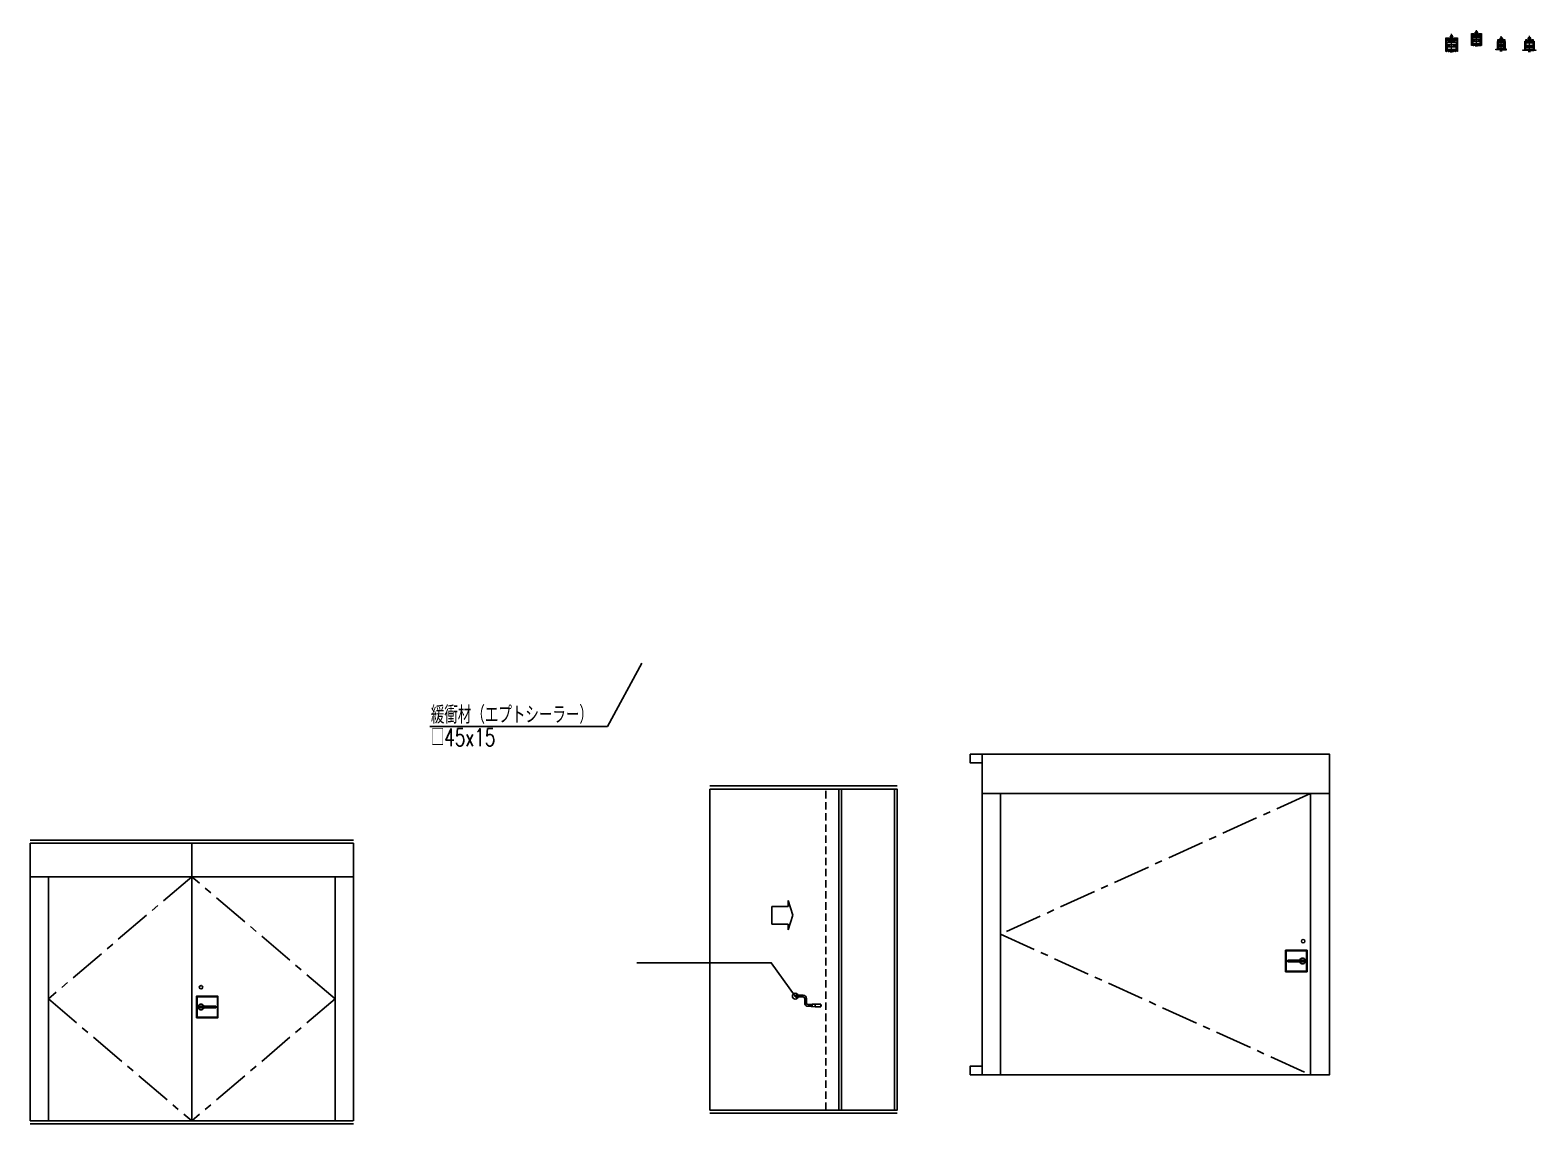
# Model space of a CAD drawing. Header units: millimetres. Extents: x -855187 to 47266, y -116283 to 213088.
# Drawn here: x -125898 to -113014, y -38012 to -28654 of the extents above; entities that cross this region are included whole.
import ezdxf

# ---------------------------------------------------------------- set-up
doc = ezdxf.new("R2010")
doc.units = ezdxf.units.MM
doc.header["$LTSCALE"] = 10
doc.header["$PDMODE"] = 35
doc.header["$PDSIZE"] = 5
doc.linetypes.add('CENTER', pattern=[50.8, 31.75, -6.35, 6.35, -6.35])
doc.linetypes.add('HIDDEN', pattern=[9.525, 6.35, -3.175])
for name, color, linetype in [('_P16_文字', 3, 'Continuous'), ('_P16_製品', 4, 'Continuous'), ('_製品', 4, 'Continuous')]:
    doc.layers.add(name, color=color, linetype=linetype)
doc.styles.add('OKAMURA', font='simplex8.shx', dxfattribs={"width": 0.7, "bigfont": 'BIGFONT.shx'})
doc.dimstyles.new('OKAMURA-050', dxfattribs={"dimscale": 50, "dimtxt": 3, "dimasz": 1, "dimexe": 0, "dimexo": 3, "dimgap": 1, "dimtad": 1, "dimdec": 8, "dimdsep": 46, "dimtxsty": 'OKAMURA', "dimblk1": 'DOT', "dimblk2": 'DOT', "dimsah": 1, "dimcen": 0, "dimclrt": 3, "dimadec": 0, "dimazin": 0, "dimtfac": 1, "dimtdec": 8, "dimtix": 1, "dimtmove": 2, "dimatfit": 3, "dimfxl": 1, "dimtolj": 1, "dimarcsym": 0})

# ---------------------------------------------------------------- blocks, each defined once
blk = doc.blocks.new('*U112')
at = {"layer": '_P16_製品'}
for p, q in [((0, 2426), (2766, 2426)), ((0, 25), (0, 2401)), ((0, 2401), (2766, 2401)), ((1383, 25), (1383, 2401)), ((2766, 2401), (2766, 25)), ((0, 2115), (2766, 2115)), ((156, 2115), (156, 25)), ((2610, 2115), (2610, 25)), ((0, 25), (2765, 25)), ((0, 0), (2766, 0))]:
    blk.add_line(p, q, dxfattribs=at)
at = {"layer": '_P16_製品', "color": 1, "linetype": 'CENTER'}
for p, q in [((1383, 2115), (156, 1070)), ((2610, 1070), (1383, 2115)), ((156, 1070), (1383, 25)), ((2610, 1070), (1383, 25))]:
    blk.add_line(p, q, dxfattribs=at)
at = {"layer": '_P16_製品'}
for points in [[(1423, 908), (1607, 908), (1607, 1092), (1423, 1092)], [(1428, 913), (1602, 913), (1602, 1087), (1428, 1087)]]:
    blk.add_lwpolyline(points, close=True, dxfattribs=at)
blk.add_lwpolyline([(1451, 992), (1587, 992, 0.414214), (1589, 994), (1589, 1006, 0.414214), (1587, 1008), (1451, 1008, 0.414214), (1449, 1006), (1449, 994, 0.414214)], format="xyb", close=True, dxfattribs=at)
blk.add_circle((1462, 1169), 15, dxfattribs=at)
blk.add_arc((1462, 1000), 25, 17.4576, 342.5424, dxfattribs=at)
blk = doc.blocks.new('_DOT')
at = {"color": 0, "linetype": 'ByBlock'}
blk.add_line((-0.5, 0), (-1, 0), dxfattribs=at)
at = {"color": 0, "linetype": 'ByBlock', "const_width": 0.5}
blk.add_lwpolyline([(-0.25, 0, 1), (0.25, 0, 1)], format="xyb", close=True, dxfattribs=at)
blk = doc.blocks.new('A$C4DE83343')
at = {"color": 0, "linetype": 'ByBlock'}
for p, q in [((-91, 171), (-91, 218)), ((-69, 218), (-91, 218)), ((-90, 146), (-91, 171)), ((-91, 171), (-69, 171)), ((-90, 146), (-70, 146)), ((-88, 136), (-88, 146)), ((-71, 145), (-88, 145)), ((-88, 136), (-71, 136)), ((-87, 135), (-86, 136)), ((-87, 109), (-87, 135)), ((-87, 135), (-73, 135)), ((-85, 119), (-85, 136)), ((-84, 119), (-84, 136)), ((-76, 119), (-76, 136)), ((-75, 119), (-75, 136)), ((-73, 135), (-74, 136)), ((-73, 109), (-73, 135)), ((-71, 136), (-71, 146)), ((-70, 146), (-69, 171)), ((-69, 171), (-69, 218)), ((-85, 123), (-84, 122)), ((-85, 123), (-75, 123)), ((-75, 119), (-85, 119)), ((-85, 119), (-80, 116)), ((-76, 122), (-84, 122)), ((-75, 119), (-80, 116)), ((-75, 123), (-76, 122)), ((-21, 95), (-59, 95)), ((-21, 81), (-59, 81)), ((-10, 11), (-9, 12)), ((-10, 8), (-10, 11)), ((-9, 7), (-10, 8)), ((-7, 12), (-9, 12)), ((-9, 12), (-9, 7)), ((-7, 7), (-9, 7)), ((-7, 1), (-7, 67)), ((-6, 0), (-7, 1)), ((7, 1), (-7, 1)), ((6, 0), (7, 1)), ((7, 1), (7, 67)), ((7, 12), (9, 12)), ((7, 7), (9, 7)), ((9, 12), (9, 7)), ((10, 11), (9, 12)), ((9, 7), (10, 8)), ((10, 8), (10, 11)), ((-6, 0), (6, 0))]:
    blk.add_line(p, q, dxfattribs=at)
for radius in [1.5, 1]:
    blk.add_circle((0, 12), radius, dxfattribs=at)
for centre, radius, start, end in [((-80, 199), 22, 60.0002, 120), ((-59, 109), 28, 180, 270), ((-59, 109), 14, 180, 270), ((-21, 67), 28, 0, 90), ((-21, 67), 14, 0, 90)]:
    blk.add_arc(centre, radius, start, end, dxfattribs=at)
blk = doc.blocks.new('*U89')
at = {"color": 6}
blk.add_lwpolyline([(1127, 2770), (1104, 2770), (1104, 25), (1127, 25), (1127, 2770)], close=True, dxfattribs=at)
at = {"layer": '_P16_文字'}
blk.add_lwpolyline([(732, 1000), (526, 1286), (-624, 1286)], dxfattribs=at)
at = {"layer": '_P16_製品'}
for p, q in [((0, 25), (0, 2770)), ((0, 25), (0, 2770)), ((1127, 2770), (1127, 25)), ((672, 1817), (711, 1692)), ((672, 1767), (672, 1817)), ((672, 1767), (672, 1817)), ((531, 1617), (531, 1767)), ((531, 1767), (672, 1767)), ((711, 1692), (672, 1567)), ((531, 1617), (672, 1617)), ((672, 1617), (672, 1567)), ((1605, 0), (0, 0))]:
    blk.add_line(p, q, dxfattribs=at)
at = {"layer": '_P16_製品', "linetype": 'HIDDEN'}
blk.add_line((994, 25), (994, 2770), dxfattribs=at)
at = {"layer": '_P16_製品'}
for points in [[(0, 2770), (1127, 2770)], [(0, 25), (1227, 25)]]:
    blk.add_lwpolyline(points, dxfattribs=at)
blk.add_lwpolyline([(1605, 2770), (1127, 2770), (1127, 25), (1605, 25)], close=True, dxfattribs=at)
at = {"layer": '_P16_製品', "color": 2}
blk.add_lwpolyline([(1582, 2770), (1605, 2770), (1605, 25), (1582, 25), (1582, 2770)], close=True, dxfattribs=at)
at = {"layer": '_P16_製品'}
blk.add_circle((732, 1000), 25, dxfattribs=at)
at = {"layer": '_製品'}
blk.add_line((0, 2800), (1605, 2800), dxfattribs=at)
at = {"layer": '_P16_製品', "xscale": -1, "rotation": 270}
blk.add_blockref('A$C4DE83343', (732, 1000), dxfattribs=at)
blk = doc.blocks.new('*U253')
at = {"color": 0, "linetype": 'ByBlock'}
for p, q in [((-10, 13), (-10, 6)), ((10, 6), (-10, 6)), ((7, 14), (-7, 14)), ((-5, 18), (-4, 20)), ((-5, 18), (5, 18)), ((-5, 18), (-5, 14)), ((-5, 13), (-5, 6)), ((-5, 6), (-5, -2)), ((-4, 14), (-4, 20)), ((4, 20), (-4, 20)), ((-4, -2), (-4, 6)), ((4, 20), (5, 18)), ((4, 20), (4, 14)), ((4, 6), (4, -2)), ((5, 18), (5, 14)), ((5, 13), (5, 6)), ((5, 6), (5, -2)), ((10, 13), (10, 6)), ((-5, -2), (-7, -3)), ((-7, -4), (-7, -3)), ((-5, -2), (5, -2)), ((-2, -2), (0, -3)), ((2, -2), (0, -3)), ((0, -4), (0, -3)), ((5, -2), (7, -3)), ((7, -4), (7, -3))]:
    blk.add_line(p, q, dxfattribs=at)
at = {"color": 1, "linetype": 'ByBlock', "lineweight": 15}
blk.add_line((0, -90), (0, 30), dxfattribs=at)
at = {"color": 0, "linetype": 'ByBlock', "lineweight": 15}
for p, q in [((-40, -100), (-41, -100)), ((-40, -100), (-40, -100)), ((-40, -100), (-40, -100)), ((-39, -100), (-40, -100)), ((-38, -100), (-39, -100)), ((-37, -100), (-38, -100)), ((-38, -100), (-38, -100)), ((-38, -100), (-38, -100)), ((-36, -100), (-37, -100)), ((-36, -90), (-18, -90)), ((-36, -96), (-36, -90)), ((-36, -96), (-18, -96)), ((-36, -100), (-36, -100)), ((-35, -100), (-36, -100)), ((-36, -100), (-36, -100)), ((-34, -100), (-35, -100)), ((-34, -100), (-34, -100)), ((-34, -100), (-34, -100)), ((-33, -100), (-34, -100)), ((-32, -100), (-33, -100)), ((-31, -100), (-32, -100)), ((-32, -100), (-32, -100)), ((-32, -100), (-32, -100)), ((-30, -100), (-31, -100)), ((-30, -100), (-30, -100)), ((-29, -100), (-30, -100)), ((-30, -100), (-30, -100)), ((-28, -100), (-29, -100)), ((-28, -100), (-28, -100)), ((-27, -100), (-28, -100)), ((-28, -100), (-28, -100)), ((-26, -100), (-27, -100)), ((-26, -100), (-26, -100)), ((-25, -100), (-26, -100)), ((-26, -100), (-26, -100)), ((-24, -100), (-25, -100)), ((-24, -100), (-24, -100)), ((-23, -100), (-24, -100)), ((-24, -100), (-24, -100)), ((-22, -100), (-23, -100)), ((-22, -100), (-22, -100)), ((-21, -100), (-22, -100)), ((-22, -100), (-22, -100)), ((-20, -100), (-21, -100)), ((-20, -100), (-20, -100)), ((-19, -100), (-20, -100)), ((-20, -100), (-20, -100)), ((-18, -100), (-19, -100)), ((-18, -100), (-18, -100)), ((-17, -100), (-18, -100)), ((-18, -100), (-18, -100)), ((-18, -96), (-18, -90)), ((-16, -100), (-17, -100)), ((-16, -100), (-16, -100)), ((-15, -100), (-16, -100)), ((-16, -100), (-16, -100)), ((-14, -100), (-15, -100)), ((-14, -100), (-14, -100)), ((-13, -100), (-14, -100)), ((-14, -100), (-14, -100)), ((-13, -100), (-13, -100)), ((-13, -64), (0, -64)), ((-13, -64), (-13, -66)), ((-10, -100), (-12, -100)), ((-12, -100), (-13, -100)), ((-10, -100), (-10, -97)), ((-6, -102), (-6, -103)), ((12, -64), (0, -64)), ((6, -102), (6, -103)), ((12, -64), (12, -66)), ((12, -100), (13, -100)), ((12, -100), (12, -100)), ((13, -100), (14, -100)), ((14, -100), (14, -100)), ((14, -100), (15, -100)), ((14, -100), (14, -100)), ((15, -100), (16, -100)), ((16, -100), (17, -100)), ((16, -100), (16, -100)), ((16, -100), (16, -100)), ((17, -100), (18, -100)), ((18, -100), (18, -100)), ((18, -100), (19, -100)), ((18, -100), (18, -100)), ((19, -100), (20, -100)), ((20, -100), (20, -100)), ((20, -100), (21, -100)), ((20, -100), (20, -100)), ((21, -100), (22, -100)), ((22, -100), (22, -100)), ((22, -100), (23, -100)), ((22, -100), (22, -100)), ((23, -100), (24, -100)), ((24, -100), (25, -100)), ((24, -100), (24, -100)), ((24, -100), (24, -100)), ((25, -100), (26, -100)), ((26, -100), (26, -100)), ((26, -100), (27, -100)), ((26, -100), (26, -100)), ((27, -100), (28, -100)), ((28, -100), (29, -100)), ((28, -100), (28, -100)), ((28, -100), (28, -100)), ((29, -100), (30, -100)), ((30, -100), (30, -100)), ((30, -100), (31, -100)), ((30, -100), (30, -100)), ((31, -100), (32, -100)), ((32, -100), (32, -100)), ((32, -100), (33, -100)), ((32, -100), (32, -100)), ((33, -100), (34, -100)), ((34, -100), (34, -100)), ((34, -100), (34, -100)), ((34, -100), (35, -100)), ((35, -100), (36, -100)), ((36, -100), (36, -100)), ((36, -100), (37, -100)), ((36, -100), (36, -100)), ((37, -100), (38, -100)), ((38, -100), (38, -100)), ((38, -100), (39, -100)), ((38, -100), (38, -100)), ((39, -100), (40, -100)), ((40, -100), (40, -100))]:
    blk.add_line(p, q, dxfattribs=at)
for points in [[(-41, -100, -0.226384), (-41, -100), (-42, -100, -0.414214), (-42, -100), (-42, 0, -0.414214), (-42, 0), (-18, 0), (-18, -4), (-36, -4, 0.414214), (-38, -5), (-38, -15, 0.414214), (-36, -16), (0, -16), (0, -16), (0, -16), (36, -16, 0.414214), (38, -15), (38, -5, 0.414214), (36, -4), (18, -4), (18, 0), (42, 0, -0.414214), (42, 0), (42, -100, -0.414214), (42, -100), (41, -100, -0.226384), (41, -100), (40, -100), (40, -100)], [(-10, -94, 0.57735), (-10, -93), (-10, -92, 0.414214), (-10, -91), (-13, -91, -0.414214), (-13, -91), (-13, -90, 0.383864), (-17, -86), (-36, -84), (-36, -69), (-37, -68), (-37, -61, -0.414214), (-35, -59), (-16, -59, 0.414214), (-15, -59), (-15, -57, 0.414214), (-16, -56), (-35, -56, -0.414214), (-37, -54), (-37, -48), (-36, -47), (-36, -37), (-37, -36), (-37, -24, -0.369911), (-35, -22), (-24, -20), (24, -20), (35, -22, -0.369911), (37, -24), (37, -36), (36, -37), (36, -47), (37, -48), (37, -49, -0.383864), (35, -51), (19, -53, 0.383864), (15, -57), (15, -59, 0.414214), (16, -59), (35, -59, -0.414214), (37, -61), (37, -68), (36, -69), (36, -80), (36, -80), (36, -96), (18, -96), (18, -92, 0.414214), (16, -91), (10, -91, 0.414214), (10, -92), (10, -93, 0.57735), (10, -94)], [(-32, -68), (-32, -83, 0.414214), (-30, -85), (0, -85), (30, -85, 0.414214), (32, -83), (32, -68)], [(-6, -102, -0.116434), (-6, -102), (-6, -90)], [(6, -102, 0.116434), (6, -102), (6, -90)], [(10, -96, 0.57735), (10, -97), (10, -100, 0.414214), (10, -100), (12, -100, 0.226384), (12, -100)]]:
    blk.add_lwpolyline(points, format="xyb", dxfattribs=at)
at = {"color": 0, "linetype": 'ByBlock'}
blk.add_lwpolyline([(-35, -10), (-35, -4), (35, -4), (35, -10)], close=True, dxfattribs=at)
at = {"color": 0, "linetype": 'ByBlock', "lineweight": 15}
for points in [[(32, -34), (26, -32), (0, -32), (-26, -32), (-32, -34)], [(14, -51), (14, -64), (-14, -64), (-14, -51)], [(-10, -96), (-12, -97), (-14, -96), (-14, -94), (-12, -93), (-10, -94)], [(12, -26), (10, -24), (-10, -24), (-12, -26)], [(-12, -32), (-12, -26), (12, -26), (12, -32)], [(-8, -85), (-8, -89), (8, -89), (8, -90), (0, -90), (-8, -90), (-8, -89)], [(-6, -102), (6, -102)], [(-6, -109), (-6, -103)], [(-6, -103), (6, -103)], [(5, -109), (5, -103)], [(8, -85), (8, -89)], [(10, -94), (12, -93), (14, -94), (14, -96), (12, -97), (10, -96)]]:
    blk.add_lwpolyline(points, dxfattribs=at)
blk.add_lwpolyline([(0, -51), (-30, -51, -0.414214), (-32, -49), (-32, -34), (0, -34), (32, -34), (32, -49, -0.414214), (30, -51)], format="xyb", close=True, dxfattribs=at)
blk.add_lwpolyline([(0, -68), (-32, -68), (-26, -66), (0, -66), (26, -66), (32, -68)], close=True, dxfattribs=at)
at = {"color": 0, "linetype": 'ByBlock'}
for centre, radius, start, end in [((-7, 11), 2.83, 29.8172, 149.8269), ((0, 5), 9.21, 57.7935, 122.2065), ((7, 11), 2.83, 29.9951, 150.0048), ((0, 0), 14.6, 221.1121, 318.8879)]:
    blk.add_arc(centre, radius, start, end, dxfattribs=at)
at = {"color": 0, "linetype": 'ByBlock', "lineweight": 15}
for centre, radius, start, end in [((-40, -100), 0.2, 218.9767, 321.0233), ((-39, -100), 0.2, 218.9767, 321.0233), ((-38, -100), 0.2, 218.9767, 321.0233), ((-37, -100), 0.2, 218.9767, 321.0233), ((-36, -100), 0.2, 218.9767, 321.0233), ((-35, -100), 0.2, 218.9767, 321.0233), ((-34, -100), 0.2, 218.9767, 321.0233), ((-33, -100), 0.2, 218.9767, 321.0233), ((-32, -100), 0.2, 218.9767, 321.0233), ((-31, -100), 0.2, 218.9767, 321.0233), ((-30, -100), 0.2, 218.9767, 321.0233), ((-29, -100), 0.2, 218.9767, 321.0233), ((-28, -100), 0.2, 218.9767, 321.0233), ((-27, -100), 0.2, 218.9767, 321.0233), ((-26, -100), 0.2, 218.9767, 321.0233), ((-25, -100), 0.2, 218.9767, 321.0233), ((-24, -100), 0.2, 218.9767, 321.0233), ((-23, -100), 0.2, 218.9767, 321.0233), ((-22, -100), 0.2, 218.9767, 321.0233), ((-21, -100), 0.2, 218.9767, 321.0233), ((-20, -100), 0.2, 218.9767, 321.0233), ((-20, -100), 0.2, 218.9767, 270), ((-19, -100), 0.2, 218.9767, 321.0233), ((-18, -100), 0.2, 218.9767, 321.0233), ((-17, -100), 0.2, 218.9767, 321.0233), ((-17, -100), 0.2, 218.9767, 270), ((-16, -100), 0.2, 218.9767, 321.0233), ((-15, -100), 0.2, 218.9767, 321.0233), ((-14, -100), 0.2, 218.9767, 321.0233), ((-13, -100), 0.2, 218.9767, 270), ((-13, -100), 0.2, 218.9767, 321.0233), ((-12, -100), 0.2, 218.9767, 270), ((-10, -97), 0.3, 0, 120), ((-10, -100), 0.5, 270, 0), ((-6, -104), 1, 0, 26.5651), ((6, -104), 1, 153.4349, 180), ((13, -100), 0.2, 270, 321.0233), ((13, -100), 0.2, 218.9767, 321.0233), ((14, -100), 0.2, 218.9767, 321.0233), ((15, -100), 0.2, 218.9767, 321.0233), ((16, -100), 0.2, 218.9767, 321.0233), ((17, -100), 0.2, 218.9767, 321.0233), ((17, -100), 0.2, 270, 321.0233), ((18, -100), 0.2, 218.9767, 321.0233), ((19, -100), 0.2, 218.9767, 321.0233), ((20, -100), 0.2, 218.9767, 321.0233), ((20, -100), 0.2, 270, 321.0233), ((21, -100), 0.2, 218.9767, 321.0233), ((22, -100), 0.2, 218.9767, 321.0233), ((23, -100), 0.2, 218.9767, 321.0233), ((24, -100), 0.2, 218.9767, 321.0233), ((25, -100), 0.2, 218.9767, 321.0233), ((26, -100), 0.2, 218.9767, 321.0233), ((27, -100), 0.2, 218.9767, 321.0233), ((28, -100), 0.2, 218.9767, 321.0233), ((29, -100), 0.2, 218.9767, 321.0233), ((30, -100), 0.2, 218.9767, 321.0233), ((31, -100), 0.2, 218.9767, 321.0233), ((32, -100), 0.2, 218.9767, 321.0233), ((33, -100), 0.2, 218.9767, 321.0233), ((34, -100), 0.2, 218.9767, 321.0233), ((35, -100), 0.2, 218.9767, 321.0233), ((36, -100), 0.2, 218.9767, 321.0233), ((37, -100), 0.2, 218.9767, 321.0233), ((38, -100), 0.2, 218.9767, 321.0233), ((39, -100), 0.2, 218.9767, 321.0233), ((40, -100), 0.2, 218.9767, 321.0233)]:
    blk.add_arc(centre, radius, start, end, dxfattribs=at)
at = {"color": 1, "linetype": 'ByBlock', "lineweight": 15}
for p in [(0, 0), (0, -90)]:
    blk.add_point(p, dxfattribs=at)
blk = doc.blocks.new('*U251')
at = {"color": 1, "linetype": 'ByBlock', "lineweight": 15}
blk.add_line((0, -90), (0, 30), dxfattribs=at)
at = {"color": 0, "linetype": 'ByBlock', "lineweight": 15}
for points in [[(-5, 13, 0.577407), (-10, 13)], [(5, 13, 0.288697), (-5, 13)], [(10, 13, 0.577407), (5, 13)], [(-38, -95), (-38, -95), (-39, -95, -0.477226), (-39, -95), (-40, -95), (-40, -95, -0.477226), (-40, -95), (-40, -95), (-41, -95, -0.477226), (-41, -95), (-42, -95), (-42, -95, -0.477226), (-42, -95), (-42, -95), (-43, -95, -0.477226), (-43, -95), (-44, -95), (-44, -95, -0.477226), (-44, -95), (-44, -95), (-45, -95, -0.477226), (-45, -95), (-45, -95), (-46, -95, -0.477226), (-46, -95), (-46, -95), (-47, -95, -0.477226), (-47, -95), (-48, -95), (-48, -95, -0.477226), (-48, -95), (-48, -95), (-49, -95, -0.477226), (-49, -95), (-50, -95), (-50, -95, -0.477226), (-50, -95), (-50, -95), (-51, -95, -0.477226), (-51, -95), (-52, -95), (-52, -95, -0.477226), (-52, -95), (-52, -95), (-53, -95, -0.477226), (-53, -95), (-54, -95), (-54, -95, -0.226384), (-54, -95), (-55, -95, -0.414214), (-55, -95), (-55, -90, -0.414214), (-55, -90), (-53, -90, -0.414214), (-52, -90), (-52, -93), (-41, -93, 0.414214), (-40, -92), (-40, -17, -0.414214), (-39, -16), (-34, -16, 0.414214), (-32, -15), (-32, 0, -0.414214), (-32, 0), (-18, 0), (-18, -4), (-25, -4, 0.414214), (-26, -5), (-26, -15, 0.414214), (-25, -16), (0, -16), (0, -16), (0, -16), (25, -16, 0.414214), (26, -15), (26, -5, 0.414214), (25, -4), (18, -4), (18, 0), (32, 0, -0.414214), (32, 0), (32, -15, 0.414214), (34, -16), (39, -16, -0.414214), (40, -17), (40, -93), (52, -93), (52, -90, -0.414214), (53, -90), (55, -90, -0.414214), (55, -90), (55, -95, -0.414214), (55, -95), (54, -95, -0.226384), (54, -95), (54, -95), (53, -95, -0.477226), (53, -95), (52, -95), (52, -95, -0.477226), (52, -95), (52, -95), (51, -95, -0.477226), (51, -95), (50, -95), (50, -95, -0.477226), (50, -95), (50, -95), (49, -95, -0.477226), (49, -95), (48, -95), (48, -95, -0.477226), (48, -95), (48, -95), (47, -95, -0.477226), (47, -95), (46, -95), (46, -95, -0.477226), (46, -95), (46, -95), (45, -95, -0.477226), (45, -95), (44, -95), (44, -95, -0.477226), (44, -95), (44, -95), (43, -95, -0.477226), (43, -95), (42, -95), (42, -95, -0.477226), (42, -95), (42, -95), (41, -95, -0.477226), (41, -95), (40, -95), (40, -95, -0.477226), (40, -95), (40, -95), (39, -95, -0.477226), (39, -95), (38, -95), (38, -95, -0.477226), (38, -95)], [(-37, -95), (-38, -95), (-38, -95, -0.477226), (-38, -95)], [(-36, -95), (-36, -95), (-37, -95, -0.477226), (-37, -95)], [(-35, -95), (-36, -95), (-36, -95, -0.477226), (-36, -95)], [(-34, -95), (-34, -95), (-35, -95, -0.477226), (-35, -95)], [(-10, -89, 0.57735), (-10, -88), (-10, -85, 0.383864), (-10, -85), (-34, -82), (-34, -67), (-34, -66), (-34, -57, -0.414214), (-32, -55), (-16, -55, 0.414214), (-15, -54), (-15, -52, 0.414214), (-16, -52), (-32, -52, -0.414214), (-34, -50), (-34, -46), (-34, -45), (-34, -35), (-34, -34), (-34, -24, -0.369911), (-33, -22), (-22, -20), (22, -20), (33, -22, -0.369911), (34, -24), (34, -34), (34, -35), (34, -45), (34, -46), (34, -47, -0.383864), (33, -49), (19, -51, 0.383864), (15, -55), (15, -57, 0.414214), (16, -57), (32, -57, -0.414214), (34, -59), (34, -66), (34, -67), (34, -78), (36, -80), (36, -91, -0.414214), (35, -92), (18, -92), (18, -86, 0.414214), (16, -85), (10, -85, 0.414214), (10, -86), (10, -88, 0.57735), (10, -89), (12, -88), (14, -89), (14, -91), (12, -92), (10, -91)], [(-33, -95), (-34, -95), (-34, -95, -0.477226), (-34, -95)], [(-32, -95), (-32, -95), (-33, -95, -0.477226), (-33, -95)], [(-32, -32), (-32, -47, 0.414214), (-30, -49), (0, -49), (30, -49, 0.414214), (32, -47), (32, -32)], [(-31, -95), (-32, -95), (-32, -95, -0.477226), (-32, -95)], [(-30, -95), (-30, -95), (-31, -95, -0.477226), (-31, -95)], [(-29, -95), (-30, -95), (-30, -95, -0.477226), (-30, -95)], [(-28, -95), (-28, -95), (-29, -95, -0.477226), (-29, -95)], [(-27, -95), (-28, -95), (-28, -95, -0.477226), (-28, -95)], [(-26, -95), (-26, -95), (-27, -95, -0.477226), (-27, -95)], [(-25, -95), (-26, -95), (-26, -95, -0.477226), (-26, -95)], [(-24, -95), (-24, -95), (-25, -95, -0.477226), (-25, -95)], [(-23, -95), (-24, -95), (-24, -95, -0.477226), (-24, -95)], [(-22, -95), (-22, -95), (-23, -95, -0.477226), (-23, -95)], [(-21, -95), (-22, -95), (-22, -95, -0.477226), (-22, -95)], [(-20, -95), (-20, -95), (-21, -95, -0.477226), (-21, -95)], [(-19, -95), (-20, -95), (-20, -95, -0.477226), (-20, -95)], [(-18, -95), (-18, -95), (-19, -95, -0.477226), (-19, -95)], [(-17, -95), (-18, -95), (-18, -95, -0.477226), (-18, -95)], [(-16, -95), (-16, -95), (-17, -95, -0.477226), (-17, -95)], [(-15, -95), (-16, -95), (-16, -95, -0.477226), (-16, -95)], [(-14, -95), (-14, -95), (-15, -95, -0.477226), (-15, -95)], [(-12, -95, 0.226384), (-12, -95), (-10, -95, 0.414214), (-10, -95), (-10, -92, 0.57735), (-10, -91), (-12, -92), (-14, -91), (-14, -89), (-12, -88), (-10, -89)], [(-13, -95), (-14, -95), (-14, -95, -0.477226), (-14, -95)], [(-12, -95), (-12, -95), (-13, -95, -0.477226), (-13, -95)], [(-11, -10, 0.454545), (11, -10)], [(-6, -100, -0.116434), (-6, -100), (-6, -88)], [(-6, -102, 0.116434), (-6, -101)], [(6, -100, 0.116434), (6, -100), (6, -88)], [(6, -101, 0.116434), (6, -102)], [(10, -91, 0.57735), (10, -92), (10, -95, 0.414214), (10, -95), (12, -95, 0.226384), (12, -95), (12, -95), (13, -95)], [(13, -95, 0.477226), (13, -95), (14, -95), (14, -95)], [(14, -95, 0.477226), (14, -95), (14, -95), (15, -95)], [(15, -95, 0.477226), (15, -95), (16, -95), (16, -95)], [(16, -95, 0.477226), (16, -95), (16, -95), (17, -95)], [(17, -95, 0.477226), (17, -95), (18, -95), (18, -95)], [(18, -95, 0.477226), (18, -95), (18, -95), (19, -95)], [(19, -95, 0.477226), (19, -95), (20, -95), (20, -95)], [(20, -95, 0.477226), (20, -95), (20, -95), (21, -95)], [(21, -95, 0.477226), (21, -95), (22, -95), (22, -95)], [(22, -95, 0.477226), (22, -95), (22, -95), (23, -95)], [(23, -95, 0.477226), (23, -95), (24, -95), (24, -95)], [(24, -95, 0.477226), (24, -95), (24, -95), (25, -95)], [(25, -95, 0.477226), (25, -95), (26, -95), (26, -95)], [(26, -95, 0.477226), (26, -95), (26, -95), (27, -95)], [(27, -95, 0.477226), (27, -95), (28, -95), (28, -95)], [(28, -95, 0.477226), (28, -95), (28, -95), (29, -95)], [(29, -95, 0.477226), (29, -95), (30, -95), (30, -95)], [(30, -95, 0.477226), (30, -95), (30, -95), (31, -95)], [(31, -95, 0.477226), (31, -95), (32, -95), (32, -95)], [(32, -95, 0.477226), (32, -95), (32, -95), (33, -95)], [(33, -95, 0.477226), (33, -95), (34, -95), (34, -95)], [(34, -95, 0.477226), (34, -95), (34, -95), (35, -95)], [(35, -95, 0.477226), (35, -95), (36, -95), (36, -95)], [(36, -95, 0.477226), (36, -95), (36, -95), (37, -95)], [(37, -95, 0.477226), (37, -95), (38, -95), (38, -95)]]:
    blk.add_lwpolyline(points, format="xyb", dxfattribs=at)
for points in [[(10, 13), (10, 6), (-10, 6), (-10, 13)], [(7, 14), (-7, 14)], [(4, 14), (4, 20), (-4, 20), (-5, 18), (5, 18), (5, 14)], [(-5, 18), (-5, 14)], [(-5, 13), (-5, 6)], [(-5, 6), (-5, -2), (5, -2), (7, -3), (7, -4)], [(-4, 14), (-4, 20)], [(-4, -2), (-4, 6)], [(4, 20), (5, 18)], [(4, 6), (4, -2)], [(5, 13), (5, 6)], [(5, 6), (5, -2)], [(32, -66), (26, -64), (0, -64), (-26, -64), (-32, -66)], [(14, -49), (14, -62), (-14, -62), (-14, -49)], [(-12, -24), (-10, -22), (10, -22), (12, -24)], [(-12, -30), (-12, -24), (12, -24), (12, -30)], [(12, -64), (12, -62), (0, -62), (-12, -62), (-12, -64)], [(-8, -83), (-8, -87), (8, -87), (8, -88), (0, -88), (-8, -88), (-8, -87)], [(-5, -2), (-7, -3), (-7, -4)], [(-6, -100), (6, -100)], [(-6, -100), (-6, -101)], [(-6, -109), (-6, -101)], [(-6, -101), (6, -101)], [(-2, -2), (0, -3), (2, -2)], [(0, -4), (0, -3)], [(6, -100), (6, -101)], [(6, -109), (6, -101)], [(8, -83), (8, -87)]]:
    blk.add_lwpolyline(points, dxfattribs=at)
for points in [[(-18, -87), (-18, -92), (-34, -92), (-34, -87)], [(0, -32), (-32, -32), (-26, -30), (0, -30), (26, -30), (32, -32)], [(-24, -10), (-24, -4), (24, -4), (24, -10)]]:
    blk.add_lwpolyline(points, close=True, dxfattribs=at)
blk.add_lwpolyline([(0, -83), (-30, -83, -0.414214), (-32, -81), (-32, -66), (0, -66), (32, -66), (32, -81, -0.414214), (30, -83)], format="xyb", close=True, dxfattribs=at)
at = {"color": 1, "linetype": 'ByBlock', "lineweight": 15}
for p in [(0, 0), (0, -90)]:
    blk.add_point(p, dxfattribs=at)
blk = doc.blocks.new('*U252')
at = {"color": 0, "linetype": 'ByBlock'}
for p, q in [((-10, 13), (-10, 6)), ((10, 6), (-10, 6)), ((7, 14), (-7, 14)), ((-5, 18), (-4, 19)), ((-5, 18), (-5, 16)), ((-5, 18), (-5, -1)), ((-5, 18), (5, 18)), ((-5, 13), (-5, 6)), ((3, 19), (-4, 19)), ((-4, -1), (-4, 18)), ((-4, 16), (-4, 18)), ((3, 19), (5, 18)), ((4, 18), (4, 16)), ((4, 18), (4, -1)), ((5, 18), (5, 16)), ((5, 18), (5, -1)), ((5, 13), (5, 6)), ((10, 13), (10, 6)), ((-13, -45), (-13, -54)), ((-12, -26), (-12, -22)), ((-5, -1), (-7, -2)), ((-7, -3), (-7, -2)), ((-5, -1), (5, -1)), ((-2, -1), (0, -2)), ((2, -1), (0, -2)), ((0, -3), (0, -2)), ((5, -1), (7, -2)), ((7, -3), (7, -2)), ((12, -26), (12, -22)), ((13, -45), (13, -54))]:
    blk.add_line(p, q, dxfattribs=at)
at = {"color": 1, "linetype": 'ByBlock', "lineweight": 15}
blk.add_line((0, -82), (0, 30), dxfattribs=at)
at = {"color": 0, "linetype": 'ByBlock', "lineweight": 15}
for p, q in [((-43, -87), (-43, -87)), ((-30, -22), (-30, -47)), ((-30, -51), (-30, -73)), ((-30, -78), (-16, -78)), ((-30, -84), (-30, -78)), ((-16, -84), (-30, -84)), ((-15, -48), (-29, -48)), ((-15, -50), (-29, -50)), ((-29, -74), (-14, -74)), ((-19, -18), (-28, -20)), ((-19, -18), (19, -18)), ((-16, -78), (-16, -84)), ((-14, -48), (-14, -50)), ((-13, -77), (-13, -75)), ((-12, -81), (-13, -82)), ((-13, -82), (-13, -83)), ((-13, -83), (-12, -84)), ((-11, -21), (-12, -22)), ((0, -22), (-12, -22)), ((-11, -77), (-12, -77)), ((-10, -81), (-12, -81)), ((-12, -84), (-10, -84)), ((0, -21), (-11, -21)), ((-10, -78), (-10, -81)), ((-10, -87), (-10, -84)), ((-8, -74), (-8, -79)), ((-8, -79), (0, -79)), ((-8, -79), (-8, -79)), ((8, -79), (-8, -79)), ((-6, -101), (-6, -79)), ((10, -21), (0, -21)), ((12, -22), (0, -22)), ((8, -79), (0, -79)), ((6, -101), (6, -79)), ((8, -74), (8, -79)), ((8, -79), (8, -79)), ((10, -21), (12, -22)), ((10, -77), (16, -77)), ((10, -78), (10, -81)), ((10, -81), (12, -81)), ((10, -84), (10, -87)), ((12, -84), (10, -84)), ((12, -81), (13, -82)), ((13, -83), (12, -84)), ((13, -82), (13, -83)), ((14, -49), (14, -50)), ((15, -50), (28, -50)), ((16, -84), (16, -78)), ((28, -84), (16, -84)), ((17, -46), (28, -45)), ((19, -18), (28, -20)), ((30, -22), (30, -43)), ((30, -53), (30, -82))]:
    blk.add_line(p, q, dxfattribs=at)
at = {"color": 0, "linetype": 'ByBlock', "lineweight": 30}
for p, q in [((-25, -26), (-25, -43)), ((-25, -26), (25, -26)), ((-25, -54), (-25, -72)), ((-25, -54), (25, -54)), ((-23, -45), (23, -45)), ((-23, -74), (23, -74)), ((25, -43), (25, -26)), ((25, -72), (25, -54))]:
    blk.add_line(p, q, dxfattribs=at)
at = {"color": 0, "linetype": 'ByBlock', "lineweight": 15}
for points in [[(-33, -84), (-33, -16, -0.414214), (-32, -15), (-31, -15, 0.414999), (-30, -14), (-30, 0, -0.414214), (-29, 0), (-20, 0), (-20, -3), (-26, -3, 0.414214), (-26, -4), (-26, -14, 0.414214), (-25, -15), (0, -15), (0, -15), (0, -15), (25, -15, 0.414214), (26, -14), (26, -4, 0.414214), (26, -3), (20, -3), (20, 0), (29, 0, -0.414214), (30, 0), (30, -14, 0.414999), (31, -15), (32, -15, -0.414214), (33, -16), (33, -84)], [(-11, -87), (-11, -87, -0.226384), (-12, -87), (-12, -87, 0.477226), (-12, -87), (-12, -87, -0.477226), (-13, -87), (-13, -87, 0.477226), (-13, -87), (-13, -87, -0.477226), (-14, -87), (-14, -87, 0.477226), (-14, -87), (-14, -87, -0.477226), (-15, -87), (-15, -87, 0.477226), (-15, -87), (-15, -87, -0.477226), (-16, -87), (-16, -87, 0.477226), (-16, -87), (-16, -87, -0.477226), (-17, -87), (-17, -87, 0.477226), (-17, -87), (-17, -87, -0.477226), (-18, -87), (-18, -87, 0.477226), (-18, -87), (-18, -87, -0.477226), (-19, -87), (-19, -87, 0.477226), (-19, -87), (-19, -87, -0.477226), (-20, -87), (-20, -87, 0.477226), (-20, -87), (-20, -87, -0.477226), (-21, -87), (-21, -87, 0.477226), (-21, -87), (-21, -87, -0.477226), (-22, -87), (-22, -87, 0.477226), (-22, -87), (-22, -87, -0.477226), (-23, -87), (-23, -87, 0.477226), (-23, -87), (-23, -87, -0.477226), (-24, -87), (-24, -87, 0.477226), (-24, -87), (-24, -87, -0.477226), (-25, -87), (-25, -87, 0.477226), (-25, -87), (-25, -87, -0.477226), (-26, -87), (-26, -87, 0.477226), (-26, -87), (-26, -87, -0.477226), (-27, -87), (-27, -87, 0.477226), (-27, -87), (-27, -87, -0.477226), (-28, -87), (-28, -87, 0.477226), (-28, -87), (-28, -87, -0.477226), (-29, -87), (-29, -87, 0.477226), (-29, -87), (-29, -87, -0.477226), (-30, -87), (-30, -87, 0.477226), (-30, -87), (-30, -87, -0.477226), (-31, -87), (-31, -87, 0.477226), (-31, -87), (-31, -87, -0.477226), (-32, -87), (-32, -87, 0.477226), (-32, -87), (-32, -87, -0.477226), (-33, -87), (-33, -87, 0.477226), (-33, -87), (-33, -87, -0.477226), (-34, -87), (-34, -87, 0.477226), (-34, -87), (-34, -87, -0.477226), (-35, -87), (-35, -87, 0.477226), (-35, -87), (-35, -87, -0.477226), (-36, -87), (-36, -87, 0.477226), (-36, -87), (-36, -87, -0.477226), (-37, -87), (-37, -87, 0.477226), (-37, -87), (-37, -87, -0.477226), (-38, -87), (-38, -87, 0.477226), (-38, -87), (-38, -87, -0.477226), (-39, -87), (-39, -87, 0.477226), (-39, -87), (-39, -87, -0.477226), (-40, -87), (-40, -87, 0.477226), (-40, -87), (-40, -87, -0.477226), (-41, -87), (-41, -87, 0.477226), (-41, -87), (-41, -87, -0.477226), (-42, -87), (-42, -87, 0.477226), (-42, -87), (-42, -87, -0.477226), (-43, -87), (-43, -87, 0.477226), (-43, -87), (-43, -87, -0.226384), (-43, -87), (-45, -87, -0.414214), (-45, -87), (-45, -82, -0.414214), (-45, -82), (-43, -82, -0.414214), (-42, -82), (-42, -85), (-34, -85, 0.414214), (-33, -84)], [(10, -87), (11, -87, 0.226384), (12, -87), (12, -87, -0.477226), (12, -87), (12, -87, 0.477226), (13, -87), (13, -87, -0.477226), (13, -87), (13, -87, 0.477226), (14, -87), (14, -87, -0.477226), (14, -87), (14, -87, 0.477226), (15, -87), (15, -87, -0.477226), (15, -87), (15, -87, 0.477226), (16, -87), (16, -87, -0.477226), (16, -87), (16, -87, 0.477226), (17, -87), (17, -87, -0.477226), (17, -87), (17, -87, 0.477226), (18, -87), (18, -87, -0.477226), (18, -87), (18, -87, 0.477226), (19, -87), (19, -87, -0.477226), (19, -87), (19, -87, 0.477226), (20, -87), (20, -87, -0.477226), (20, -87), (20, -87, 0.477226), (21, -87), (21, -87, -0.477226), (21, -87), (21, -87, 0.477226), (22, -87), (22, -87, -0.477226), (22, -87), (22, -87, 0.477226), (23, -87), (23, -87, -0.477226), (23, -87), (23, -87, 0.477226), (24, -87), (24, -87, -0.477226), (24, -87), (24, -87, 0.477226), (25, -87), (25, -87, -0.477226), (25, -87), (25, -87, 0.477226), (26, -87), (26, -87, -0.477226), (26, -87), (26, -87, 0.477226), (27, -87), (27, -87, -0.477226), (27, -87), (27, -87, 0.477226), (28, -87), (28, -87, -0.477226), (28, -87), (28, -87, 0.477226), (29, -87), (29, -87, -0.477226), (29, -87), (29, -87, 0.477226), (30, -87), (30, -87, -0.477226), (30, -87), (30, -87, 0.477226), (31, -87), (31, -87, -0.477226), (31, -87), (31, -87, 0.477226), (32, -87), (32, -87, -0.477226), (32, -87), (32, -87, 0.477226), (33, -87), (33, -87, -0.477226), (33, -87), (33, -87, 0.477226), (34, -87), (34, -87, -0.477226), (34, -87), (34, -87, 0.477226), (35, -87), (35, -87, -0.477226), (35, -87), (35, -87, 0.477226), (36, -87), (36, -87, -0.477226), (36, -87), (36, -87, 0.477226), (37, -87), (37, -87, -0.477226), (37, -87), (37, -87, 0.477226), (38, -87), (38, -87, -0.477226), (38, -87), (38, -87, 0.477226), (39, -87), (39, -87, -0.477226), (39, -87), (39, -87, 0.477226), (40, -87), (40, -87, -0.477226), (40, -87), (40, -87, 0.477226), (41, -87), (41, -87, -0.477226), (41, -87), (41, -87, 0.477226), (42, -87), (42, -87, -0.477226), (42, -87), (42, -87, 0.477226), (43, -87), (43, -87, -0.477226), (43, -87), (43, -87, 0.226384), (43, -87), (45, -87, 0.414214), (45, -87), (45, -82, 0.414214), (45, -82), (43, -82, 0.414214), (42, -82), (42, -85), (34, -85, -0.414214), (33, -84)]]:
    blk.add_lwpolyline(points, format="xyb", dxfattribs=at)
at = {"color": 0, "linetype": 'ByBlock'}
blk.add_lwpolyline([(-24, -9), (-24, -3), (24, -3), (24, -9)], close=True, dxfattribs=at)
for centre, radius, start, end in [((-7, 11), 2.83, 29.8172, 149.8269), ((0, 5), 9.21, 57.7935, 122.2065), ((7, 11), 2.83, 29.9951, 150.0048), ((0, 1), 14.6, 221.1121, 318.8879)]:
    blk.add_arc(centre, radius, start, end, dxfattribs=at)
at = {"color": 0, "linetype": 'ByBlock', "lineweight": 15}
for centre, radius, start, end in [((-43, -87), 0.2, 38.9767, 141.0233), ((-28, -22), 2, 98.8, 180), ((-29, -47), 0.5, 180, 270), ((-29, -51), 0.5, 90, 180), ((-29, -73), 0.5, 180, 267), ((-15, -48), 0.5, 0, 90), ((-15, -50), 0.5, 270, 0), ((-14, -75), 1, 0, 87), ((-12, -77), 0.5, 180, 270), ((-11, -78), 0.5, 360, 90), ((-10, -81), 0.229, 240, 360), ((-10, -84), 0.229, 0, 120), ((-11, -87), 0.5, 270, 0), ((10, -78), 0.5, 90, 180), ((10, -81), 0.229, 180, 300), ((10, -84), 0.229, 60, 180), ((10, -87), 0.5, 180, 270), ((17, -49), 3, 93, 180), ((15, -50), 0.5, 180, 270), ((16, -78), 0.5, 0, 90), ((28, -22), 2, 0, 81.2), ((28, -43), 2, 273, 0), ((28, -53), 2, 360, 90), ((28, -82), 2, 270, 360)]:
    blk.add_arc(centre, radius, start, end, dxfattribs=at)
at = {"color": 0, "linetype": 'ByBlock', "lineweight": 30}
for centre, start, end in [((-23, -43), 180, 270), ((-23, -72), 180, 270), ((23, -43), 270, 0), ((23, -72), 270, 0)]:
    blk.add_arc(centre, 2, start, end, dxfattribs=at)
at = {"color": 1, "linetype": 'ByBlock', "lineweight": 15}
for p in [(0, 0), (0, -82)]:
    blk.add_point(p, dxfattribs=at)
blk = doc.blocks.new('P_RAIL_TYPE_SIDE_VIEW_100H')
at = {"color": 0, "linetype": 'ByBlock'}
for p, q in [((-11, 14), (-11, 7)), ((11, 7), (-11, 7)), ((8, 16), (-8, 16)), ((-6, 21), (-4, 23)), ((-6, 21), (6, 21)), ((-6, 21), (-6, 16)), ((-6, 14), (-6, 7)), ((-6, 7), (-6, -2)), ((-4, 16), (-4, 23)), ((4, 23), (-4, 23)), ((-4, -2), (-4, 7)), ((4, 23), (6, 21)), ((4, 23), (4, 16)), ((4, 7), (4, -2)), ((6, 21), (6, 16)), ((6, 14), (6, 7)), ((6, 7), (6, -2)), ((11, 14), (11, 7)), ((-6, -2), (-8, -4)), ((-8, -5), (-8, -4)), ((-6, -2), (6, -2)), ((-2, -2), (0, -4)), ((2, -2), (0, -4)), ((0, -5), (0, -4)), ((6, -2), (8, -4)), ((8, -5), (8, -4))]:
    blk.add_line(p, q, dxfattribs=at)
at = {"color": 1, "linetype": 'ByBlock', "lineweight": 15}
blk.add_line((0, -104), (0, 34), dxfattribs=at)
at = {"color": 0, "linetype": 'ByBlock', "lineweight": 15}
for p, q in [((-47, -115), (-48, -114)), ((-48, -114), (-48, -115)), ((-47, -114), (-47, -115)), ((-46, -115), (-47, -114)), ((-45, -114), (-46, -115)), ((-44, -114), (-45, -115)), ((-45, -115), (-45, -114)), ((-44, -115), (-44, -114)), ((-43, -104), (-21, -104)), ((-43, -110), (-43, -104)), ((-43, -110), (-21, -110)), ((-43, -114), (-43, -115)), ((-43, -115), (-43, -114)), ((-42, -114), (-42, -115)), ((-42, -115), (-42, -114)), ((-40, -115), (-41, -114)), ((-41, -114), (-41, -115)), ((-40, -114), (-40, -115)), ((-39, -115), (-40, -114)), ((-38, -114), (-39, -115)), ((-37, -114), (-38, -115)), ((-38, -115), (-38, -114)), ((-37, -115), (-37, -114)), ((-36, -114), (-37, -115)), ((-36, -115), (-36, -114)), ((-35, -114), (-35, -115)), ((-35, -115), (-35, -114)), ((-34, -114), (-34, -115)), ((-34, -115), (-34, -114)), ((-32, -115), (-33, -114)), ((-33, -114), (-33, -115)), ((-32, -114), (-32, -115)), ((-31, -115), (-32, -114)), ((-30, -114), (-31, -115)), ((-29, -114), (-30, -115)), ((-30, -115), (-30, -114)), ((-29, -115), (-29, -114)), ((-28, -114), (-29, -115)), ((-28, -115), (-28, -114)), ((-27, -114), (-27, -115)), ((-27, -115), (-27, -114)), ((-26, -114), (-26, -115)), ((-25, -115), (-26, -114)), ((-25, -114), (-25, -115)), ((-24, -115), (-25, -114)), ((-24, -114), (-24, -115)), ((-23, -115), (-24, -114)), ((-22, -114), (-23, -115)), ((-22, -115), (-22, -114)), ((-21, -114), (-22, -115)), ((-21, -110), (-21, -104)), ((-21, -115), (-21, -114)), ((-20, -114), (-20, -115)), ((-20, -115), (-20, -114)), ((-19, -115), (-19, -114)), ((-19, -114), (-19, -115)), ((-18, -114), (-18, -115)), ((-17, -115), (-18, -114)), ((-17, -114), (-17, -115)), ((-16, -115), (-17, -114)), ((-15, -114), (-16, -115)), ((-15, -74), (-15, -75)), ((-15, -115), (-15, -114)), ((-13, -115), (-15, -115)), ((-14, -74), (0, -74)), ((-13, -114), (-13, -111)), ((-7, -117), (-6, -119)), ((14, -74), (0, -74)), ((7, -117), (6, -119)), ((15, -115), (16, -114)), ((16, -74), (16, -75)), ((16, -115), (17, -114)), ((16, -114), (16, -115)), ((17, -114), (17, -115)), ((17, -115), (18, -114)), ((18, -114), (18, -115)), ((19, -115), (19, -114)), ((19, -114), (19, -115)), ((20, -114), (20, -115)), ((20, -115), (20, -114)), ((21, -115), (21, -114)), ((21, -114), (22, -115)), ((22, -115), (22, -114)), ((22, -114), (23, -115)), ((23, -115), (24, -114)), ((24, -114), (24, -115)), ((24, -115), (25, -114)), ((25, -114), (25, -115)), ((25, -115), (26, -114)), ((26, -114), (26, -115)), ((27, -114), (27, -115)), ((27, -115), (27, -114)), ((28, -115), (28, -114)), ((28, -114), (29, -115)), ((29, -114), (30, -115)), ((29, -115), (29, -114)), ((30, -114), (31, -115)), ((30, -115), (30, -114)), ((31, -115), (32, -114)), ((32, -115), (33, -114)), ((32, -114), (32, -115)), ((33, -114), (33, -115)), ((34, -114), (34, -115)), ((34, -115), (34, -114)), ((35, -114), (35, -115)), ((35, -115), (35, -114)), ((36, -114), (37, -115)), ((36, -115), (36, -114)), ((37, -115), (37, -114)), ((37, -114), (38, -115)), ((38, -115), (39, -114)), ((39, -114), (39, -115)), ((39, -115), (40, -114)), ((40, -115), (41, -114)), ((40, -114), (40, -115)), ((41, -114), (41, -115)), ((42, -114), (42, -115)), ((42, -115), (42, -114)), ((43, -114), (43, -115)), ((43, -115), (43, -114)), ((44, -115), (44, -114)), ((44, -114), (45, -115)), ((45, -114), (46, -115)), ((45, -115), (45, -114)), ((46, -115), (47, -114)), ((47, -114), (47, -115))]:
    blk.add_line(p, q, dxfattribs=at)
for points in [[(-48, -115, -0.226384), (-48, -115), (-50, -115, -0.414214), (-50, -115), (-50, 0, -0.414214), (-50, 0), (-22, 0), (-22, -5), (-43, -5, 0.414214), (-44, -6), (-44, -17, 0.414214), (-43, -18), (-1, -18), (0, -19), (1, -18), (43, -18, 0.414214), (44, -17), (44, -6, 0.414214), (43, -5), (22, -5), (22, 0), (50, 0, -0.414214), (50, 0), (50, -115, -0.414214), (50, -115), (48, -115, -0.226384), (48, -115), (48, -114), (47, -115)], [(-13, -108, 0.57735), (-13, -107), (-13, -105, 0.414214), (-13, -105), (-15, -105, -0.414214), (-16, -104), (-16, -104, 0.383864), (-20, -99), (-43, -97), (-43, -79), (-44, -78), (-44, -70, -0.414214), (-41, -68), (-19, -68, 0.414214), (-18, -67), (-18, -65, 0.414214), (-19, -64), (-41, -64, -0.414214), (-44, -62), (-44, -55), (-43, -54), (-43, -43), (-44, -41), (-44, -27, -0.369911), (-42, -25), (-29, -23), (29, -23), (42, -25, -0.369911), (44, -27), (44, -41), (43, -43), (43, -54), (44, -55), (44, -56, -0.383864), (42, -59), (22, -61, 0.383864), (18, -65), (18, -67, 0.414214), (19, -68), (41, -68, -0.414214), (44, -70), (44, -78), (43, -79), (43, -91), (43, -92), (43, -110), (21, -110), (21, -106, 0.414214), (20, -105), (13, -105, 0.414214), (13, -105), (13, -107, 0.57735), (13, -108)], [(-38, -78), (-38, -95, 0.414214), (-36, -97), (0, -97), (36, -97, 0.414214), (38, -95), (38, -78)], [(-7, -117, -0.116434), (-7, -117), (-7, -103)], [(7, -117, 0.116434), (7, -117), (7, -103)], [(13, -111, 0.57735), (13, -111), (13, -114, 0.414214), (13, -115), (15, -115, 0.226384), (15, -115)]]:
    blk.add_lwpolyline(points, format="xyb", dxfattribs=at)
at = {"color": 0, "linetype": 'ByBlock'}
blk.add_lwpolyline([(-41, -12), (-41, -5), (41, -5), (41, -12)], close=True, dxfattribs=at)
at = {"color": 0, "linetype": 'ByBlock', "lineweight": 15}
for points in [[(38, -40), (31, -37), (0, -37), (-31, -37), (-38, -40)], [(17, -59), (17, -74), (-17, -74), (-17, -59)], [(-13, -111), (-15, -112), (-17, -111), (-17, -108), (-15, -106), (-13, -108)], [(15, -30), (13, -28), (-13, -28), (-15, -30)], [(-15, -37), (-15, -30), (15, -30), (15, -37)], [(-9, -97), (-9, -103), (9, -103), (9, -103), (0, -103), (-9, -103), (-9, -103)], [(-7, -117), (7, -117)], [(-6, -125), (-6, -119)], [(-6, -119), (6, -119)], [(6, -125), (6, -119)], [(9, -97), (9, -103)], [(13, -108), (15, -106), (17, -108), (17, -111), (15, -112), (13, -111)]]:
    blk.add_lwpolyline(points, dxfattribs=at)
blk.add_lwpolyline([(0, -59), (-36, -59, -0.414214), (-38, -57), (-38, -40), (0, -40), (38, -40), (38, -57, -0.414214), (36, -59)], format="xyb", close=True, dxfattribs=at)
blk.add_lwpolyline([(0, -78), (-38, -78), (-31, -75), (0, -75), (31, -75), (38, -78)], close=True, dxfattribs=at)
at = {"color": 0, "linetype": 'ByBlock'}
for centre, radius, start, end in [((-8, 13), 3.26, 29.8172, 149.8269), ((0, 6), 10.6, 57.7935, 122.2065), ((8, 13), 3.26, 29.9951, 150.0048), ((0, 0), 16.8, 221.1121, 318.8879)]:
    blk.add_arc(centre, radius, start, end, dxfattribs=at)
at = {"color": 0, "linetype": 'ByBlock', "lineweight": 15}
for centre, radius, start, end in [((-47, -115), 0.23, 218.9767, 321.0233), ((-46, -115), 0.23, 218.9767, 321.0233), ((-45, -115), 0.23, 218.9767, 321.0233), ((-44, -115), 0.23, 218.9767, 321.0233), ((-43, -115), 0.23, 218.9767, 321.0233), ((-41, -115), 0.23, 218.9767, 321.0233), ((-40, -115), 0.23, 218.9767, 321.0233), ((-39, -115), 0.23, 218.9767, 321.0233), ((-38, -115), 0.23, 218.9767, 321.0233), ((-37, -115), 0.23, 218.9767, 321.0233), ((-36, -115), 0.23, 218.9767, 321.0233), ((-34, -115), 0.23, 218.9767, 321.0233), ((-33, -115), 0.23, 218.9767, 321.0233), ((-32, -115), 0.23, 218.9767, 321.0233), ((-31, -115), 0.23, 218.9767, 321.0233), ((-30, -115), 0.23, 218.9767, 321.0233), ((-29, -115), 0.23, 218.9767, 321.0233), ((-28, -115), 0.23, 218.9767, 321.0233), ((-26, -115), 0.23, 218.9767, 321.0233), ((-25, -115), 0.23, 218.9767, 321.0233), ((-24, -115), 0.23, 218.9767, 321.0233), ((-24, -115), 0.23, 218.9767, 270), ((-23, -115), 0.23, 218.9767, 321.0233), ((-22, -115), 0.23, 218.9767, 321.0233), ((-21, -115), 0.23, 218.9767, 321.0233), ((-21, -115), 0.23, 218.9767, 270), ((-20, -115), 0.23, 218.9767, 321.0233), ((-18, -115), 0.23, 218.9767, 321.0233), ((-17, -115), 0.23, 218.9767, 321.0233), ((-16, -115), 0.23, 218.9767, 270), ((-16, -115), 0.23, 218.9767, 321.0233), ((-15, -115), 0.23, 218.9767, 270), ((-13, -111), 0.345, 0, 120), ((-13, -114), 0.575, 270, 0), ((-7, -119), 1.15, 0, 26.5651), ((7, -119), 1.15, 153.4349, 180), ((16, -115), 0.23, 270, 321.0233), ((16, -115), 0.23, 218.9767, 321.0233), ((17, -115), 0.23, 218.9767, 321.0233), ((18, -115), 0.23, 218.9767, 321.0233), ((20, -115), 0.23, 218.9767, 321.0233), ((21, -115), 0.23, 218.9767, 321.0233), ((21, -115), 0.23, 270, 321.0233), ((22, -115), 0.23, 218.9767, 321.0233), ((23, -115), 0.23, 218.9767, 321.0233), ((24, -115), 0.23, 218.9767, 321.0233), ((24, -115), 0.23, 270, 321.0233), ((25, -115), 0.23, 218.9767, 321.0233), ((26, -115), 0.23, 218.9767, 321.0233), ((28, -115), 0.23, 218.9767, 321.0233), ((29, -115), 0.23, 218.9767, 321.0233), ((30, -115), 0.23, 218.9767, 321.0233), ((31, -115), 0.23, 218.9767, 321.0233), ((32, -115), 0.23, 218.9767, 321.0233), ((33, -115), 0.23, 218.9767, 321.0233), ((34, -115), 0.23, 218.9767, 321.0233), ((36, -115), 0.23, 218.9767, 321.0233), ((37, -115), 0.23, 218.9767, 321.0233), ((38, -115), 0.23, 218.9767, 321.0233), ((39, -115), 0.23, 218.9767, 321.0233), ((40, -115), 0.23, 218.9767, 321.0233), ((41, -115), 0.23, 218.9767, 321.0233), ((43, -115), 0.23, 218.9767, 321.0233), ((44, -115), 0.23, 218.9767, 321.0233), ((45, -115), 0.23, 218.9767, 321.0233), ((46, -115), 0.23, 218.9767, 321.0233), ((47, -115), 0.23, 218.9767, 321.0233)]:
    blk.add_arc(centre, radius, start, end, dxfattribs=at)
at = {"color": 1, "linetype": 'ByBlock', "lineweight": 15}
for p in [(0, 0), (0, -104)]:
    blk.add_point(p, dxfattribs=at)
blk = doc.blocks.new('*U91')
at = {"layer": '_P16_製品'}
for p, q in [((2967, 2408), (0, 2408)), ((156, 2408), (2811, 2408)), ((156, 2408), (156, 0)), ((2811, 2408), (2811, 0))]:
    blk.add_line(p, q, dxfattribs=at)
at = {"layer": '_P16_製品', "color": 1, "linetype": 'CENTER'}
for p, q in [((2811, 2408), (156, 1204)), ((156, 1204), (2811, 0))]:
    blk.add_line(p, q, dxfattribs=at)
at = {"layer": '_P16_製品'}
for points in [[(-101, 2745), (0, 2745), (0, 2670), (-101, 2670)], [(0, 0), (2971, 0), (2971, 2745), (0, 2745)], [(2781, 883), (2597, 883), (2597, 1067), (2781, 1067)], [(2776, 888), (2602, 888), (2602, 1062), (2776, 1062)], [(-101, 0), (0, 0), (0, 75), (-101, 75)]]:
    blk.add_lwpolyline(points, close=True, dxfattribs=at)
blk.add_lwpolyline([(2753, 968), (2617, 968, -0.414214), (2615, 970), (2615, 980, -0.414214), (2617, 982), (2753, 982, -0.414214), (2755, 980), (2755, 970, -0.414214)], format="xyb", close=True, dxfattribs=at)
blk.add_circle((2747, 1144), 15, dxfattribs=at)
blk.add_arc((2742, 975), 25, 197.4576, 162.5424, dxfattribs=at)
blk = doc.blocks.new('P18_DIM_BUFFER_FRONT_VIEW')
at = {"layer": '_P16_文字', "style": 'OKAMURA', "width": 0.7}
for s, p in [('緩衝材（エプトシーラー）', (-1805, -517)), ('□45x15', (-1805, -710))]:
    blk.add_text(s, height=150, dxfattribs=at).set_placement(p)
at = {"layer": '_P16_文字'}
blk.add_leader([(0, 0), (-295, -542), (-1814, -542)], dimstyle='OKAMURA-050', override={"dimscale": 50, "dimgap": 1, "dimtad": 0}, dxfattribs=at)

msp = doc.modelspace()

# ---------------------------------------------------------------- block references
for name, p in [('P_RAIL_TYPE_SIDE_VIEW_100H', (-113735, -28721)), ('*U253', (-113522, -28684)), ('*U252', (-113310, -28735)), ('*U251', (-113069, -28733)), ('P18_DIM_BUFFER_FRONT_VIEW', (-120664, -34070)), ('*U91', (-117752, -37593)), ('*U89', (-120083, -37919)), ('*U112', (-125898, -38012))]:
    msp.add_blockref(name, p)

doc.saveas('drawing.dxf')
